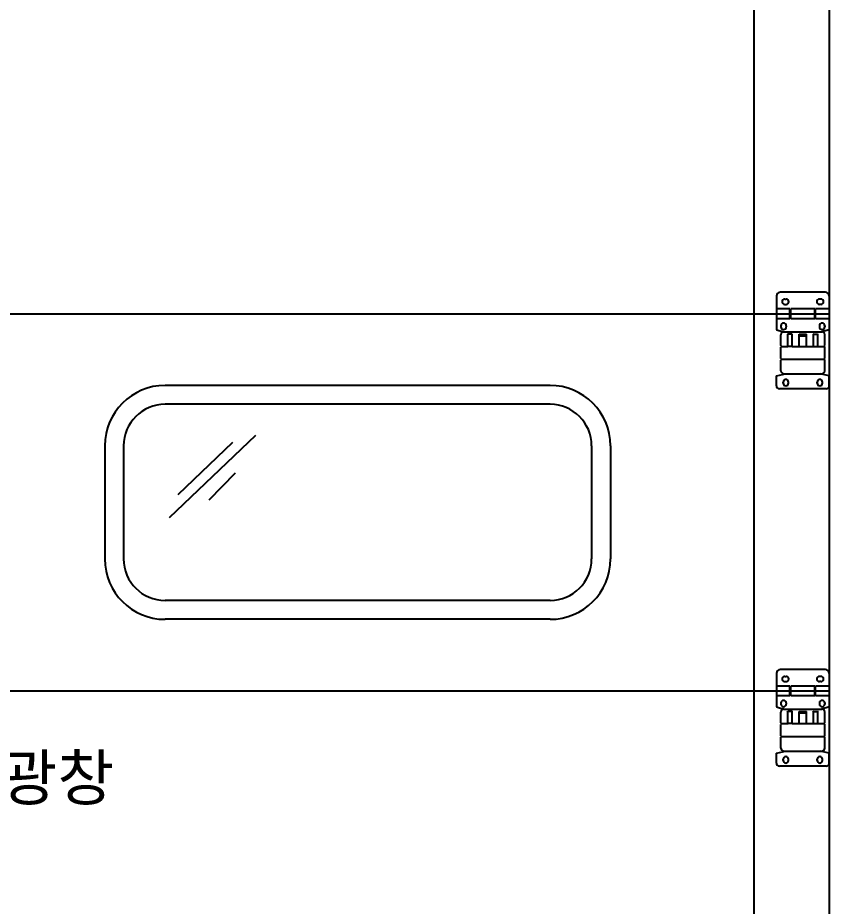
# Model space of a CAD drawing. Header units: millimetres. Extents: x 1448 to 104164, y -19509 to -89.
# Drawn here: x 24600 to 25675, y -6953 to -5776 of the extents above; entities that cross this region are included whole.
import ezdxf

# ---------------------------------------------------------------- set-up
doc = ezdxf.new("R2010")
doc.units = ezdxf.units.MM
doc.header["$LTSCALE"] = 60
doc.header["$MEASUREMENT"] = 0
doc.layers.get('0').update_dxf_attribs({"linetype": 'CONTINUOUS'})
doc.layers.add('8', color=8, linetype='CONTINUOUS')
doc.layers.add('A-text', color=3, linetype='CONTINUOUS')
doc.styles.add('0T-OUT', font='H2GTRE.TTF')

# ---------------------------------------------------------------- blocks, each defined once
blk = doc.blocks.new('사이드힌지')
at = {"layer": '8'}
for p, q in [((50.5, 60), (-9.5, 60)), ((-14.5, 55), (-14.5, 10.5)), ((-3.5, 51), (-1.5, 51)), ((44.5, 51), (42.5, 51)), ((55.5, 55), (55.5, 10.5)), ((3.5, 38), (-14.5, 38)), ((-3.5, 44), (-1.5, 44)), ((3.5, 25), (3.5, 38)), ((3.5, 36.8), (4.5, 36.8)), ((4.5, 25), (4.5, 38)), ((36.5, 38), (4.5, 38)), ((36.5, 25), (36.5, 38)), ((36.5, 36.8), (37.5, 36.8)), ((37.5, 25), (37.5, 38)), ((55.5, 38), (37.5, 38)), ((44.5, 44), (42.5, 44)), ((3.5, 25), (-14.5, 25)), ((3.5, 26.3), (4.5, 26.3)), ((36.5, 25), (4.5, 25)), ((36.5, 26.3), (37.5, 26.3)), ((55.5, 25), (37.5, 25)), ((-8.5, 15.7), (-8.5, 14.2)), ((-1.5, 15.7), (-1.5, 14.2)), ((42.5, 15.7), (42.5, 14.2)), ((49.5, 15.7), (49.5, 14.2)), ((-14.5, 10.5), (-4.5, 7.7)), ((-8.5, -10.7), (-8.5, 3.7)), ((-4.5, 7.7), (45.5, 7.7)), ((0.7, 4.5), (0.4, 5.2)), ((0.7, -11.7), (0.7, 4.5)), ((5.9, 4.5), (1, 4.5)), ((6.2, 4.5), (6.5, 5.2)), ((6.2, -11.7), (6.2, 4.5)), ((15.5, -11.7), (15.5, 4.5)), ((15.5, 4.5), (25.5, 4.5)), ((15.5, 2.5), (25.5, 2.5)), ((25.5, -11.7), (25.5, 4.5)), ((34.7, 4.5), (34.4, 5.2)), ((34.7, -11.7), (34.7, 4.5)), ((35, 4.5), (39.9, 4.5)), ((40.2, 4.5), (40.5, 5.2)), ((40.2, -11.7), (40.2, 4.5)), ((55.5, 10.5), (45.9, 7.7)), ((49.5, -10.7), (49.5, 3.7)), ((-7.5, -11.7), (-8.5, -10.7)), ((-7.5, -11.7), (-8.5, -12.7)), ((-7.5, -11.7), (0.7, -11.7)), ((0.7, -11.7), (0.4, -12.4)), ((5.9, -11.7), (1, -11.7)), ((6.2, -11.7), (34.7, -11.7)), ((6.2, -11.7), (6.5, -12.4)), ((34.7, -11.7), (34.4, -12.4)), ((35, -11.7), (39.9, -11.7)), ((40.2, -11.7), (48.5, -11.7)), ((40.2, -11.7), (40.5, -12.4)), ((48.5, -11.7), (49.5, -10.7)), ((48.5, -11.7), (49.5, -12.7)), ((-8.5, -27.7), (-8.5, -12.7)), ((49.5, -27.7), (49.5, -12.7)), ((-7.5, -28.7), (-8.5, -27.7)), ((-7.5, -28.7), (-8.5, -29.7)), ((-8.5, -44.1), (-8.5, -29.7)), ((-7.5, -28.7), (48.5, -28.7)), ((48.5, -28.7), (49.5, -27.7)), ((48.5, -28.7), (49.5, -29.7)), ((49.5, -44.1), (49.5, -29.7)), ((-14.5, -50.9), (-2.5, -48.1)), ((-14.5, -63.9), (-14.5, -50.9)), ((-4.5, -48.1), (45.5, -48.1)), ((55.5, -50.9), (43.5, -48.1)), ((55.5, -63.9), (55.5, -50.9)), ((51.5, -67.9), (-10.5, -67.9)), ((-5.5, -60.4), (-5.5, -58.9)), ((1.5, -60.4), (1.5, -58.9)), ((39.5, -60.4), (39.5, -58.9)), ((46.5, -60.4), (46.5, -58.9))]:
    blk.add_line(p, q, dxfattribs=at)
for centre, radius, start, end in [((-9.5, 55), 5, 90, 180), ((50.5, 55), 5, 0, 90), ((-3.5, 47.5), 3.5, 90, 270), ((-1.5, 47.5), 3.5, 270, 90), ((42.5, 47.5), 3.5, 90, 270), ((44.5, 47.5), 3.5, 270, 90), ((-5, 15.7), 3.5, 0, 180), ((-5, 14.2), 3.5, 180, 0), ((46, 15.7), 3.5, 0, 180), ((46, 14.2), 3.5, 180, 0), ((-4.5, 3.7), 4, 90, 180), ((45.5, 3.7), 4, 0, 90), ((-4.5, -44.1), 4, 180, 270), ((45.5, -44.1), 4, 270, 0), ((-2, -58.9), 3.5, 0, 180), ((43, -58.9), 3.5, 0, 180), ((-10.5, -63.9), 4, 180, 270), ((-2, -60.4), 3.5, 180, 0), ((43, -60.4), 3.5, 180, 0), ((51.5, -63.9), 4, 270, 0)]:
    blk.add_arc(centre, radius, start, end, dxfattribs=at)

msp = doc.modelspace()

# ---------------------------------------------------------------- linework, layer by layer
at = {"color": 7, "linetype": 'Continuous'}
for p, q in [((25575.5, -4668), (25575.5, -7668)), ((25675.5, -4668), (25675.5, -7668)), ((25675.5, -4668), (25675.5, -7668))]:
    msp.add_line(p, q, dxfattribs=at)
for p, q in [((23339, -6168), (25675.5, -6168)), ((23339, -6668), (25675.5, -6668))]:
    msp.add_line(p, q)
at = {"color": 4}
for p, q in [((25305.7, -6263), (24795.7, -6263)), ((25305.7, -6263), (24795.7, -6263)), ((25305.7, -6288), (24795.7, -6288)), ((25305.7, -6288), (24795.7, -6288)), ((24715.7, -6343), (24715.7, -6493)), ((24740.7, -6343), (24740.7, -6493)), ((25360.7, -6343), (25360.7, -6493)), ((25385.7, -6343), (25385.7, -6493)), ((25305.7, -6548), (24795.7, -6548)), ((25305.7, -6573), (24795.7, -6573))]:
    msp.add_line(p, q, dxfattribs=at)
at = {"color": 3}
for p, q in [((24915.2, -6329.3), (24800.9, -6438.3)), ((24884.8, -6338.6), (24812.5, -6407.9)), ((24888.6, -6379.2), (24853.5, -6414.9))]:
    msp.add_line(p, q, dxfattribs=at)
at = {"color": 4}
for centre, radius, start, end in [((24795.7, -6343), 80, 90, 180), ((24795.7, -6343), 80, 90, 180), ((25305.7, -6343), 80, 0, 90), ((25305.7, -6343), 80, 0, 90), ((24795.7, -6343), 55, 90, 180), ((24795.7, -6343), 55, 90, 180), ((25305.7, -6343), 55, 0, 90), ((25305.7, -6343), 55, 0, 90), ((24795.7, -6493), 80, 180, 270), ((24795.7, -6493), 55, 180, 270), ((25305.7, -6493), 80, 270, 0), ((25305.7, -6493), 55, 270, 0)]:
    msp.add_arc(centre, radius, start, end, dxfattribs=at)

# ---------------------------------------------------------------- block references
for p in [(25620, -6199.6), (25620, -6699.6)]:
    msp.add_blockref('사이드힌지', p)

# ---------------------------------------------------------------- texts
at = {"layer": 'A-text', "ltscale": 0.1, "insert": (24082.2, -6752.9), "char_height": 60, "attachment_point": 1, "style": '0T-OUT'}
msp.add_mtext('이중 아크릴 채광창\\P(670X310X3T)', dxfattribs=at)

doc.saveas('drawing.dxf')
